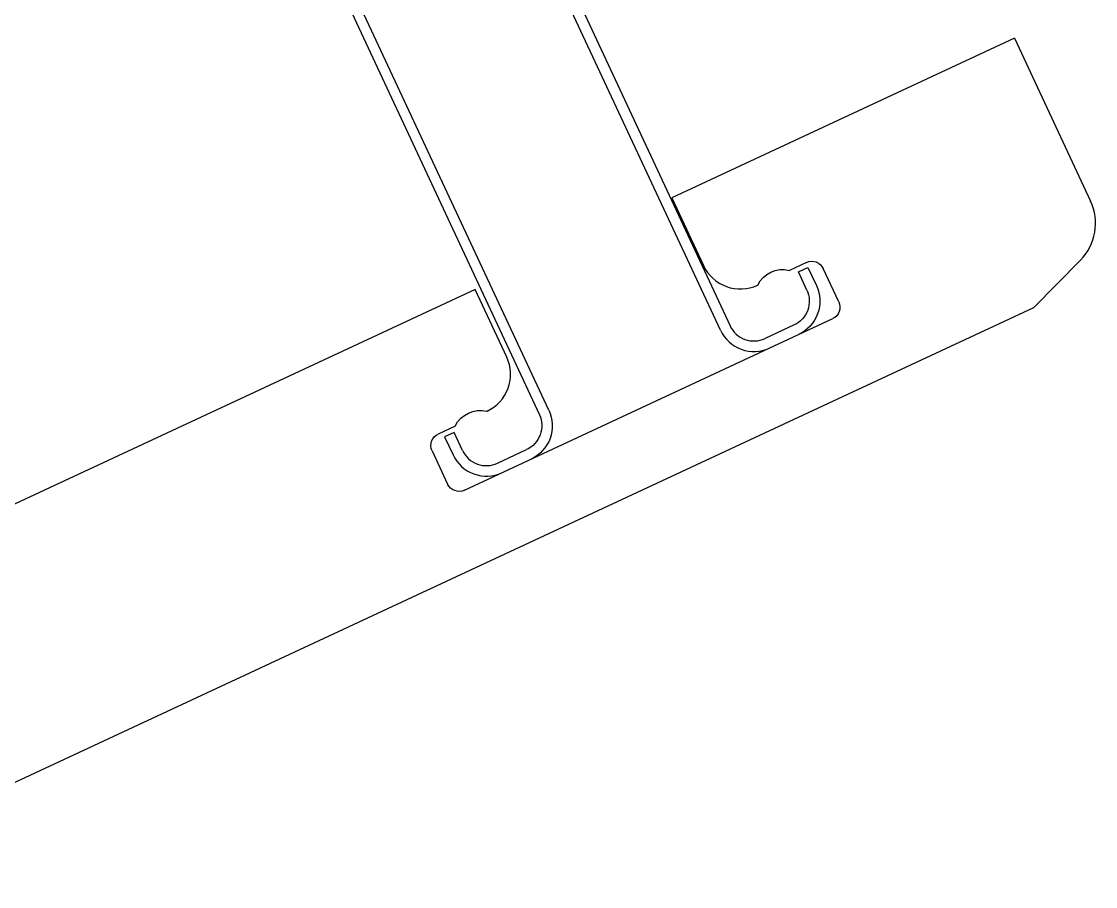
# Model space of a CAD drawing. Header units: feet. Extents: x -17 to 661, y -41 to 600.
# Drawn here: x 609.9392 to 610.3645, y 594.4636 to 594.8064 of the extents above; entities that cross this region are included whole.
import ezdxf

# ---------------------------------------------------------------- set-up
doc = ezdxf.new("R2010")
doc.units = ezdxf.units.FT
doc.header["$MEASUREMENT"] = 0
doc.layers.add('E-ARRY-POST', color=4, linetype='Continuous')
doc.layers.add('E-CABL-DW', color=45, linetype='DW_CABLE')
doc.styles.get("Standard").update_dxf_attribs({"font": 'arial.ttf'})
doc.linetypes.add('DW_CABLE', pattern='A,1,-0.2,["DW",Standard,S=0.1,R=0,X=-0.1,Y=-0.05],-0.2', length=1.4)

msp = doc.modelspace()

# ---------------------------------------------------------------- linework, layer by layer
at = {"layer": 'E-ARRY-POST', "color": 9}
msp.add_line((610.33249, 594.79978), (610.36259, 594.73523), dxfattribs=at)
for points in [[(610.10643, 594.92897), (610.21981, 594.68582)], [(610.21604, 594.68406), (610.10265, 594.92721)], [(610.0309, 594.89375), (610.14429, 594.6506)], [(610.14807, 594.65236), (610.03468, 594.89551)], [(610.33249, 594.79978), (610.19678, 594.7365)], [(610.19678, 594.7365), (610.20927, 594.70972)], [(610.25007, 594.71096), (610.24331, 594.70781)], [(610.35855, 594.71182), (610.34003, 594.69299)], [(610.24687, 594.70717), (610.25064, 594.70893)], [(610.25021, 594.69999), (610.24687, 594.70717)], [(610.25064, 594.70893), (610.25399, 594.70175)], [(610.26287, 594.69532), (610.25671, 594.70854)], [(610.23078, 594.70196), (610.23069, 594.70192)], [(610.11889, 594.70018), (606.46581, 592.99672)], [(610.13138, 594.6734), (610.11889, 594.70018)], [(610.34003, 594.69299), (606.32917, 592.8227)], [(610.1146, 594.62066), (610.26046, 594.68868)], [(610.24518, 594.68615), (610.23366, 594.68078)], [(610.12359, 594.65198), (610.12349, 594.65193)], [(610.11096, 594.64609), (610.10421, 594.64294)], [(610.11054, 594.6436), (610.10677, 594.64184)], [(610.11389, 594.63642), (610.11054, 594.6436)], [(610.10677, 594.64184), (610.11011, 594.63466)], [(610.10179, 594.6363), (610.10795, 594.62308)], [(610.12773, 594.63138), (610.13925, 594.63676)]]:
    msp.add_lwpolyline(points, dxfattribs=at)
for points in [[(610.35855, 594.71182, 0.313106), (610.36259, 594.73523)], [(610.20927, 594.70972, 0.414214), (610.23069, 594.70192)], [(610.21981, 594.68582, 0.414214), (610.23366, 594.68078)], [(610.21604, 594.68406, 0.414214), (610.23542, 594.677)], [(610.12359, 594.65198, 0.414214), (610.13138, 594.6734)], [(610.11011, 594.63466, 0.414214), (610.12949, 594.62761)], [(610.11389, 594.63642, 0.414214), (610.12773, 594.63138)]]:
    msp.add_lwpolyline(points, format="xyb", dxfattribs=at)
at = {"layer": 'E-ARRY-POST', "color": 9, "extrusion": (0, 0, -1)}
for points in [[(-610.25007, 594.71096, 0.414214), (-610.25671, 594.70854)], [(-610.23078, 594.70196, 0.357119), (-610.24331, 594.70781)], [(-610.25021, 594.69999, 0.414214), (-610.24518, 594.68615)], [(-610.25399, 594.70175, 0.414214), (-610.24694, 594.68237)], [(-610.26287, 594.69532, 0.414214), (-610.26046, 594.68868)], [(-610.11096, 594.64609, 0.357119), (-610.12349, 594.65193)], [(-610.14807, 594.65236, 0.414214), (-610.14101, 594.63298)], [(-610.14429, 594.6506, 0.414214), (-610.13925, 594.63676)], [(-610.10179, 594.6363, 0.414214), (-610.10421, 594.64294)], [(-610.1146, 594.62066, 0.414214), (-610.10795, 594.62308)]]:
    msp.add_lwpolyline(points, format="xyb", dxfattribs=at)
at = {"layer": 'E-CABL-DW', "color": 100, "linetype": 'Continuous'}
msp.add_open_spline([(608.85764, 592.83863), (608.88018, 593.14368), (608.9143, 593.60555), (608.83977, 594.15227), (608.9212, 594.49499), (609.22522, 594.62216), (609.56997, 594.78594), (609.78462, 594.88342), (609.94689, 594.95712)], degree=3, knots=[0, 0, 0, 0, 10.941804, 16.567297, 19.975488, 22.762568, 26.216152, 36.915486, 36.915486, 36.915486, 36.915486], dxfattribs=at)

doc.saveas('drawing.dxf')
